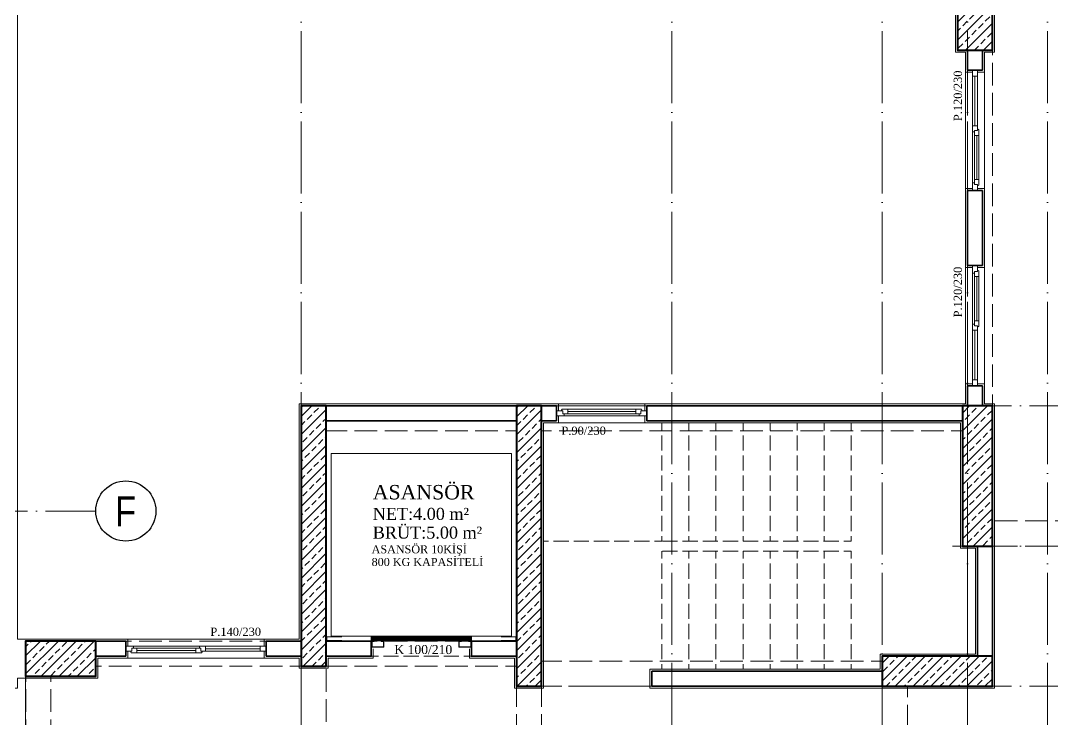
# Model space of a CAD drawing. Header units: millimetres. Extents: x 11587 to 81192, y -36083 to -25300.
# Drawn here: x 40266 to 41296, y -34493 to -33796 of the extents above; entities that cross this region are included whole.
import ezdxf

# ---------------------------------------------------------------- set-up
doc = ezdxf.new("R2010")
doc.units = ezdxf.units.MM
doc.linetypes.add('AKS', pattern=[30, 24, -3, 0, -3])
doc.linetypes.add('IZDUSUM1', pattern=[20, 7.5, -5, 7.5, 0])
for name, color, linetype, lineweight in [('rtm-aks balon', 20, 'Continuous', 25), ('rtm-aks balon yazı', 7, 'Continuous', 20), ('rtm-aks yeni', 7, 'AKS', 20), ('rtm-cam', 141, 'Continuous', 9), ('rtm-duv tugla', 22, 'Continuous', 35), ('rtm-izdusum-üst ince', 8, 'IZDUSUM1', 5), ('rtm-merdiven izdusum', 254, 'IZDUSUM1', 15), ('rtm-mhl-yazı-adı', 150, 'Continuous', 30), ('rtm-mhl-yazı-m2', 7, 'Continuous', 20), ('rtm-mhl-yazı-malzeme', 253, 'Continuous', 13), ('rtm-pen-ahsap', 35, 'Continuous', 13), ('rtm-plan katmanı-05', 205, 'Continuous', 20), ('rtm-plan katmanı-07', 135, 'Continuous', 9), ('rtm-sıva', 252, 'Continuous', 15), ('rtm-tarama-betonarme', 51, 'Continuous', 15), ('rtm-tas_betonarme', 50, 'Continuous', 40)]:
    doc.layers.add(name, color=color, linetype=linetype, lineweight=lineweight)
doc.styles.add('AKSYAZI', font='ARIALN.TTF')
doc.styles.add('ARIAL', font='times.ttf')
doc.styles.add('VAZ-OLCU', font='times.ttf', dxfattribs={"height": 60})
pattern_1 = [(45, (17981.351, 20249.116), (-8.980256, 8.980256), []), (45, (17990.331, 20249.116), (-8.980256, 8.980256), [6.35, -3.175])]
pattern_2 = [(45, (17971.351, 20249.116), (-8.980256, 8.980256), []), (45, (17980.331, 20249.116), (-8.980256, 8.980256), [6.35, -3.175])]

# ---------------------------------------------------------------- blocks, each defined once
blk = doc.blocks.new('KİRİŞA')
at = {"layer": 'rtm-izdusum-üst ince', "ltscale": 1.5}
for points in [[(22629.4, -54429.2), (22629.4, -54074.2)], [(22654.4, -54429.2), (22654.4, -54074.2)], [(22659.4, -54429.2), (23079.4, -54429.2)], [(23104.4, -54429.2), (23294.4, -54429.2)], [(22659.4, -54454.2), (23079.4, -54454.2)], [(23104.4, -54454.2), (23294.4, -54454.2)], [(22224.4, -54544.2), (22629.4, -54544.2)], [(22224.4, -54569.2), (22629.4, -54569.2)], [(22629.4, -54679.2), (22629.4, -54569.2)], [(22654.4, -54679.2), (22654.4, -54569.2)], [(23104.4, -54664.2), (23294.4, -54664.2)], [(23319.4, -54664.2), (23524.4, -54664.2)], [(22739.4, -54684.2), (23079.4, -54684.2)], [(23104.4, -54689.2), (23294.4, -54689.2)], [(23294.4, -54974.2), (23294.4, -54689.2)], [(23319.4, -54689.2), (23524.4, -54689.2)], [(23319.4, -54974.2), (23319.4, -54689.2)], [(23569.4, -54934.2), (23569.4, -54699.2)], [(23594.4, -54934.2), (23594.4, -54699.2)], [(22714.4, -54829.2), (22714.4, -54709.2)], [(22739.4, -54709.2), (23079.4, -54709.2)], [(22739.4, -54829.2), (22739.4, -54709.2)], [(23079.4, -54989.2), (23079.4, -54709.2)], [(23104.4, -54989.2), (23104.4, -54709.2)]]:
    blk.add_lwpolyline(points, dxfattribs=at)

msp = doc.modelspace()

# ---------------------------------------------------------------- hatches: boundary and pattern name
at = {"layer": 'rtm-tarama-betonarme'}
h = msp.add_hatch(dxfattribs=at)
h.set_pattern_fill('ANSI33', color=256, scale=2, style=0)
h.set_pattern_definition(pattern_1)
h.paths.add_polyline_path([(41236.19, -33825.13), (41236.19, -33745.13), (41201.19, -33745.13), (41201.19, -33825.13)])
h = msp.add_hatch(dxfattribs=at)
h.set_pattern_fill('ANSI33', color=256, scale=2, style=0)
h.set_pattern_definition(pattern_2)
h.paths.add_polyline_path([(40571.19, -34440.13), (40571.19, -34180.13), (40546.19, -34180.13), (40546.19, -34440.13)])
h = msp.add_hatch(dxfattribs=at)
h.set_pattern_fill('ANSI33', color=256, scale=2, style=0)
h.set_pattern_definition(pattern_2)
h.paths.add_polyline_path([(40786.19, -34460.13), (40786.19, -34180.13), (40761.19, -34180.13), (40761.19, -34460.13)])
h = msp.add_hatch(dxfattribs=at)
h.set_pattern_fill('ANSI33', color=256, scale=2, style=0)
h.set_pattern_definition(pattern_1)
h.paths.add_polyline_path([(41236.19, -34180.13), (41206.19, -34180.13), (41206.19, -34320.13), (41236.19, -34320.13)])
h = msp.add_hatch(dxfattribs=at)
h.set_pattern_fill('ANSI33', color=256, scale=2, style=0)
h.set_pattern_definition(pattern_2)
h.paths.add_polyline_path([(40341.19, -34450.13), (40341.19, -34415.13), (40271.19, -34415.13), (40271.19, -34450.13)])
h = msp.add_hatch(dxfattribs=at)
h.set_pattern_fill('ANSI33', color=256, scale=2, style=0)
h.set_pattern_definition(pattern_2)
h.paths.add_polyline_path([(41236.19, -34460.13), (41236.19, -34430.13), (41126.19, -34430.13), (41126.19, -34460.13)])

# ---------------------------------------------------------------- linework, layer by layer
at = {"layer": 'rtm-aks balon'}
msp.add_circle((40371.19, -34285.13), 30, dxfattribs=at)
at = {"layer": 'rtm-aks yeni', "ltscale": 3}
for p, q in [((40546.19, -35680.13), (40546.19, -31980.13)), ((40916.19, -35680.13), (40916.19, -31980.13)), ((41126.19, -35680.13), (41126.19, -31980.13)), ((41211.19, -35680.13), (41211.19, -31980.13)), ((41291.19, -35680.13), (41291.19, -31980.13)), ((42336.19, -34180.13), (40546.19, -34180.13)), ((35966.19, -34285.13), (40341.19, -34285.13)), ((42336.19, -34320.13), (41196.19, -34320.13)), ((40271.19, -35680.13), (40271.19, -34415.13)), ((42336.19, -34460.13), (40761.19, -34460.13))]:
    msp.add_line(p, q, dxfattribs=at)
at = {"layer": 'rtm-cam'}
for p, q in [((41218.69, -33900.63), (41218.69, -33851.13)), ((41220.44, -33954.13), (41220.44, -33910.13)), ((41220.44, -34051.13), (41220.44, -34095.13)), ((41218.69, -34104.63), (41218.69, -34154.13)), ((40880.19, -34185.88), (40812.19, -34185.88)), ((40382.19, -34424.38), (40441.19, -34424.38)), ((40450.69, -34422.63), (40505.19, -34422.63))]:
    msp.add_line(p, q, dxfattribs=at)
at = {"layer": 'rtm-duv tugla'}
for points in [[(41211.19, -33825.13), (41211.19, -33845.13)], [(41226.19, -33825.13), (41226.19, -33845.13)], [(41226.19, -33845.13), (41211.19, -33845.13)], [(41226.19, -33965.13), (41211.19, -33965.13)], [(41211.19, -33965.13), (41211.19, -34040.13)], [(41226.19, -33965.13), (41226.19, -34040.13)], [(41226.19, -34040.13), (41211.19, -34040.13)], [(41226.19, -34160.13), (41211.19, -34160.13)], [(41211.19, -34160.13), (41211.19, -34180.13)], [(41226.19, -34160.13), (41226.19, -34180.13)], [(40761.19, -34180.13), (40571.19, -34180.13)], [(40801.19, -34180.13), (40786.19, -34180.13)], [(40801.19, -34180.13), (40801.19, -34195.13)], [(41206.19, -34180.13), (40891.19, -34180.13)], [(40891.19, -34180.13), (40891.19, -34195.13)], [(40761.19, -34195.13), (40571.19, -34195.13)], [(40801.19, -34195.13), (40786.19, -34195.13)], [(41206.19, -34195.13), (40891.19, -34195.13)], [(41221.19, -34320.13), (41221.19, -34430.13)], [(41236.19, -34320.13), (41236.19, -34430.13)], [(40341.19, -34415.13), (40371.19, -34415.13)], [(40371.19, -34430.13), (40371.19, -34415.13)], [(40511.19, -34430.13), (40511.19, -34415.13)], [(40511.19, -34415.13), (40546.19, -34415.13)], [(40571.19, -34430.13), (40616.19, -34430.13), (40616.19, -34415.13), (40571.19, -34415.13)], [(40761.19, -34430.13), (40716.19, -34430.13), (40716.19, -34415.13), (40761.19, -34415.13)], [(40341.19, -34430.13), (40371.19, -34430.13)], [(40511.19, -34430.13), (40546.19, -34430.13)], [(41126.19, -34445.13), (40896.19, -34445.13), (40896.19, -34460.13), (41126.19, -34460.13)]]:
    msp.add_lwpolyline(points, dxfattribs=at)
at = {"layer": 'rtm-izdusum-üst ince'}
msp.add_lwpolyline([(40716.19, -34430.13), (40616.19, -34430.13)], dxfattribs=at)
at = {"layer": 'rtm-merdiven izdusum'}
for points in [[(40906.19, -34197.13), (40906.19, -34315.13)], [(40933.19, -34197.13), (40933.19, -34315.13)], [(40960.19, -34197.13), (40960.19, -34315.13)], [(40987.19, -34197.13), (40987.19, -34315.13)], [(41014.19, -34197.13), (41014.19, -34315.13)], [(41041.19, -34197.13), (41041.19, -34315.13)], [(41068.19, -34197.13), (41068.19, -34315.13)], [(41095.19, -34197.13), (41095.19, -34315.13)], [(40906.19, -34315.13), (40788.19, -34315.13)], [(41095.19, -34315.13), (40906.19, -34315.13)], [(40906.19, -34325.13), (40906.19, -34443.13)], [(41095.19, -34325.13), (40906.19, -34325.13)], [(40933.19, -34325.13), (40933.19, -34443.13)], [(40960.19, -34325.13), (40960.19, -34443.13)], [(40987.19, -34325.13), (40987.19, -34443.13)], [(41014.19, -34325.13), (41014.19, -34443.13)], [(41041.19, -34325.13), (41041.19, -34443.13)], [(41068.19, -34325.13), (41068.19, -34443.13)], [(41095.19, -34325.13), (41095.19, -34443.13)]]:
    msp.add_lwpolyline(points, dxfattribs=at)
at = {"layer": 'rtm-pen-ahsap'}
for p, q in [((41216.19, -33899.13), (41216.19, -33845.13)), ((41221.19, -33845.13), (41221.19, -33851.13)), ((41216.19, -33851.13), (41221.19, -33851.13)), ((41221.19, -33856.13), (41221.19, -33850.5)), ((41221.19, -33856.13), (41221.19, -33900.63)), ((41216.19, -33899.13), (41216.19, -33906.63)), ((41216.19, -33900.63), (41221.19, -33900.63)), ((41218.19, -33906.63), (41216.19, -33906.63)), ((41218.19, -33905.13), (41218.19, -33910.13)), ((41218.19, -33905.13), (41221.19, -33905.13)), ((41221.19, -33905.13), (41221.19, -33900.63)), ((41222.69, -33904.5), (41222.69, -33910.13)), ((41218.19, -33910.13), (41218.19, -33954.13)), ((41218.19, -33910.13), (41222.69, -33910.13)), ((41222.69, -33910.13), (41222.69, -33954.13)), ((41216.19, -33957.63), (41218.19, -33957.63)), ((41216.19, -33957.63), (41216.19, -33965.13)), ((41218.19, -33959.13), (41218.19, -33954.13)), ((41218.19, -33954.13), (41222.69, -33954.13)), ((41218.19, -33959.13), (41221.19, -33959.13)), ((41221.19, -33965.13), (41221.19, -33959.13)), ((41222.69, -33959.77), (41222.69, -33954.13)), ((41216.19, -34047.63), (41216.19, -34040.13)), ((41221.19, -34040.13), (41221.19, -34046.13)), ((41216.19, -34047.63), (41218.19, -34047.63)), ((41218.19, -34046.13), (41218.19, -34051.13)), ((41218.19, -34046.13), (41221.19, -34046.13)), ((41218.19, -34095.13), (41218.19, -34051.13)), ((41218.19, -34051.13), (41222.69, -34051.13)), ((41222.69, -34045.5), (41222.69, -34051.13)), ((41222.69, -34095.13), (41222.69, -34051.13)), ((41216.19, -34106.13), (41216.19, -34098.63)), ((41218.19, -34098.63), (41216.19, -34098.63)), ((41216.19, -34104.63), (41221.19, -34104.63)), ((41218.19, -34100.13), (41218.19, -34095.13)), ((41218.19, -34095.13), (41222.69, -34095.13)), ((41218.19, -34100.13), (41221.19, -34100.13)), ((41221.19, -34100.13), (41221.19, -34104.63)), ((41221.19, -34149.13), (41221.19, -34104.63)), ((41222.69, -34100.77), (41222.69, -34095.13)), ((41216.19, -34106.13), (41216.19, -34160.13)), ((41216.19, -34154.13), (41221.19, -34154.13)), ((41221.19, -34149.13), (41221.19, -34154.77)), ((41221.19, -34160.13), (41221.19, -34154.13)), ((40801.19, -34185.13), (40807.19, -34185.13)), ((40806.56, -34183.63), (40812.19, -34183.63)), ((40807.19, -34188.13), (40807.19, -34185.13)), ((40812.19, -34183.63), (40880.19, -34183.63)), ((40812.19, -34188.13), (40812.19, -34183.63)), ((40885.83, -34183.63), (40880.19, -34183.63)), ((40880.19, -34188.13), (40880.19, -34183.63)), ((40891.19, -34185.13), (40885.19, -34185.13)), ((40885.19, -34188.13), (40885.19, -34185.13)), ((40808.69, -34190.13), (40801.19, -34190.13)), ((40807.19, -34188.13), (40812.19, -34188.13)), ((40808.69, -34190.13), (40808.69, -34188.13)), ((40812.19, -34188.13), (40880.19, -34188.13)), ((40885.19, -34188.13), (40880.19, -34188.13)), ((40883.69, -34190.13), (40883.69, -34188.13)), ((40883.69, -34190.13), (40891.19, -34190.13)), ((40378.69, -34420.13), (40371.19, -34420.13)), ((40377.19, -34422.13), (40382.19, -34422.13)), ((40377.19, -34422.13), (40377.19, -34425.13)), ((40378.69, -34420.13), (40378.69, -34422.13)), ((40441.19, -34422.13), (40382.19, -34422.13)), ((40382.19, -34422.13), (40382.19, -34426.63)), ((40446.19, -34422.13), (40441.19, -34422.13)), ((40441.19, -34422.13), (40441.19, -34426.63)), ((40452.19, -34420.13), (40444.69, -34420.13)), ((40444.69, -34422.13), (40444.69, -34420.13)), ((40446.19, -34422.13), (40446.19, -34425.13)), ((40450.69, -34420.13), (40450.69, -34425.13)), ((40452.19, -34420.13), (40511.19, -34420.13)), ((40505.19, -34420.13), (40505.19, -34425.13)), ((40371.19, -34425.13), (40377.19, -34425.13)), ((40376.56, -34426.63), (40382.19, -34426.63)), ((40441.19, -34426.63), (40382.19, -34426.63)), ((40446.83, -34426.63), (40441.19, -34426.63)), ((40446.19, -34425.13), (40450.69, -34425.13)), ((40500.19, -34425.13), (40450.69, -34425.13)), ((40500.19, -34425.13), (40505.83, -34425.13)), ((40511.19, -34425.13), (40505.19, -34425.13))]:
    msp.add_line(p, q, dxfattribs=at)
for points in [[(41222.69, -33904.5), (41221.19, -33903.63)], [(41222.69, -33959.77), (41221.19, -33960.64)], [(41222.69, -34045.5), (41221.19, -34044.63)], [(41222.69, -34100.77), (41221.19, -34101.64)], [(40806.56, -34183.63), (40805.69, -34185.13)], [(40885.83, -34183.63), (40886.69, -34185.13)], [(40376.56, -34426.63), (40375.69, -34425.13)], [(40446.83, -34426.63), (40447.69, -34425.13)]]:
    msp.add_lwpolyline(points, dxfattribs=at)
at = {"layer": 'rtm-plan katmanı-05'}
for p, q in [((40571.19, -34415.13), (40571.19, -34410.13)), ((40571.69, -34410.63), (40586.69, -34410.63)), ((40571.69, -34414.63), (40571.69, -34410.63)), ((40586.69, -34410.73), (40571.79, -34410.73)), ((40571.79, -34410.73), (40571.79, -34414.53)), ((40586.69, -34410.63), (40586.69, -34410.73)), ((40616.19, -34410.63), (40665.69, -34410.63)), ((40616.19, -34414.63), (40616.19, -34410.63)), ((40665.69, -34410.63), (40665.69, -34414.63)), ((40666.69, -34410.63), (40666.69, -34414.63)), ((40716.19, -34410.63), (40666.69, -34410.63)), ((40716.19, -34414.63), (40716.19, -34410.63)), ((40745.69, -34410.63), (40745.69, -34410.73)), ((40760.69, -34410.63), (40745.69, -34410.63)), ((40745.69, -34410.73), (40760.59, -34410.73)), ((40760.59, -34410.73), (40760.59, -34414.53)), ((40760.69, -34414.63), (40760.69, -34410.63)), ((40761.19, -34415.13), (40761.19, -34410.13)), ((40586.69, -34414.63), (40571.69, -34414.63)), ((40571.79, -34414.53), (40586.69, -34414.53)), ((40586.69, -34414.53), (40586.69, -34414.63)), ((40665.69, -34414.63), (40616.19, -34414.63)), ((40616.69, -34421.13), (40616.69, -34415.13)), ((40616.69, -34415.13), (40619.19, -34415.13)), ((40628.69, -34421.13), (40616.69, -34421.13)), ((40616.99, -34415.43), (40616.99, -34420.83)), ((40619.19, -34415.43), (40616.99, -34415.43)), ((40616.99, -34420.83), (40628.39, -34420.83)), ((40619.19, -34415.13), (40619.19, -34415.43)), ((40626.19, -34415.13), (40628.69, -34415.13)), ((40626.19, -34415.43), (40626.19, -34415.13)), ((40628.39, -34415.43), (40626.19, -34415.43)), ((40628.39, -34420.83), (40628.39, -34415.43)), ((40628.69, -34415.13), (40628.69, -34421.13)), ((40666.69, -34414.63), (40716.19, -34414.63)), ((40706.19, -34415.13), (40703.69, -34415.13)), ((40703.69, -34415.13), (40703.69, -34421.13)), ((40703.69, -34421.13), (40715.69, -34421.13)), ((40703.99, -34415.43), (40706.19, -34415.43)), ((40703.99, -34420.83), (40703.99, -34415.43)), ((40715.39, -34420.83), (40703.99, -34420.83)), ((40706.19, -34415.43), (40706.19, -34415.13)), ((40713.19, -34415.13), (40713.19, -34415.43)), ((40715.69, -34415.13), (40713.19, -34415.13)), ((40713.19, -34415.43), (40715.39, -34415.43)), ((40715.39, -34415.43), (40715.39, -34420.83)), ((40715.69, -34421.13), (40715.69, -34415.13)), ((40745.69, -34414.53), (40745.69, -34414.63)), ((40760.59, -34414.53), (40745.69, -34414.53)), ((40745.69, -34414.63), (40760.69, -34414.63))]:
    msp.add_line(p, q, dxfattribs=at)
at = {"layer": 'rtm-plan katmanı-05', "ltscale": 0.6}
for points in [[(41209.19, -33847.13), (41209.19, -33963.13)], [(41228.19, -33847.13), (41228.19, -33963.13)], [(41209.19, -34158.13), (41209.19, -34042.13)], [(41228.19, -34158.13), (41228.19, -34042.13)], [(40803.19, -34178.13), (40889.19, -34178.13)], [(40803.19, -34197.13), (40889.19, -34197.13)], [(40509.19, -34413.13), (40373.19, -34413.13)], [(40509.19, -34432.13), (40373.19, -34432.13)]]:
    msp.add_lwpolyline(points, dxfattribs=at)
at = {"layer": 'rtm-plan katmanı-05'}
msp.add_lwpolyline([(40576.19, -34227.63), (40576.19, -34410.13), (40756.19, -34410.13), (40756.19, -34227.63)], close=True, dxfattribs=at)
at = {"layer": 'rtm-plan katmanı-07'}
for p, q in [((40665.69, -34411.63), (40616.19, -34411.63)), ((40665.69, -34412.63), (40616.19, -34412.63)), ((40665.69, -34413.63), (40616.19, -34413.63)), ((40666.69, -34411.63), (40716.2, -34411.63)), ((40666.69, -34412.63), (40716.2, -34412.63)), ((40666.69, -34413.63), (40716.2, -34413.63))]:
    msp.add_line(p, q, dxfattribs=at)
for points in [[(41216.19, -33906.63), (41216.19, -33957.63)], [(41216.19, -34098.63), (41216.19, -34047.63)], [(40808.69, -34190.13), (40883.69, -34190.13)], [(40444.69, -34420.13), (40378.69, -34420.13)]]:
    msp.add_lwpolyline(points, dxfattribs=at)
at = {"layer": 'rtm-sıva'}
for points in [[(41221.19, -33847.13), (41228.19, -33847.13), (41228.19, -33827.13), (41238.19, -33827.13), (41238.19, -33743.13), (41228.19, -33743.13), (41228.19, -33080.13)], [(40551.19, -33703.13), (40544.19, -33703.13), (40544.19, -33782.13), (41199.19, -33782.13), (41199.19, -33827.13), (41209.19, -33827.13), (41209.19, -33847.13)], [(40373.19, -34420.13), (40373.19, -34413.13), (40263.19, -34413.13), (40263.19, -33778.13), (40179.19, -33778.13), (40179.19, -33785.13)], [(41216.19, -33847.13), (41209.19, -33847.13)], [(41209.19, -33963.13), (41209.19, -34042.13), (41216.19, -34042.13)], [(41216.19, -33963.13), (41209.19, -33963.13)], [(41221.19, -34042.13), (41228.19, -34042.13), (41228.19, -33963.13), (41221.19, -33963.13)], [(41216.19, -34158.13), (41209.19, -34158.13), (41209.19, -34178.13), (40889.19, -34178.13), (40889.19, -34185.13)], [(40889.19, -34190.13), (40889.19, -34197.13), (41204.19, -34197.13), (41204.19, -34322.13), (41219.19, -34322.13), (41219.19, -34428.13), (41124.19, -34428.13), (41124.19, -34443.13), (40894.19, -34443.13), (40894.19, -34462.13), (41238.19, -34462.13), (41238.19, -34178.13), (41228.19, -34178.13), (41228.19, -34158.13), (41221.19, -34158.13)], [(40803.19, -34185.13), (40803.19, -34178.13), (40544.19, -34178.13), (40544.19, -34413.13), (40509.19, -34413.13), (40509.19, -34420.13)], [(40714.19, -34422.63), (40714.19, -34432.13), (40759.19, -34432.13), (40759.19, -34462.13), (40788.19, -34462.13), (40788.19, -34197.13), (40803.19, -34197.13), (40803.19, -34190.13)], [(40509.19, -34425.13), (40509.19, -34432.13), (40544.19, -34432.13), (40544.19, -34442.13), (40573.19, -34442.13), (40573.19, -34432.13), (40618.19, -34432.13), (40618.19, -34422.63)], [(39551.19, -34462.13), (40263.19, -34462.13), (40263.19, -34452.13), (40343.19, -34452.13), (40343.19, -34432.13), (40373.19, -34432.13), (40373.19, -34425.13)]]:
    msp.add_lwpolyline(points, dxfattribs=at)
at = {"layer": 'rtm-tas_betonarme'}
for points in [[(41236.19, -33745.13), (41201.19, -33745.13), (41201.19, -33825.13), (41236.19, -33825.13)], [(40571.19, -34180.13), (40546.19, -34180.13), (40546.19, -34440.13), (40571.19, -34440.13)], [(40786.19, -34180.13), (40761.19, -34180.13), (40761.19, -34460.13), (40786.19, -34460.13)], [(41236.19, -34180.13), (41206.19, -34180.13), (41206.19, -34320.13), (41236.19, -34320.13)], [(40341.19, -34415.13), (40271.19, -34415.13), (40271.19, -34450.13), (40341.19, -34450.13)], [(41236.19, -34430.13), (41126.19, -34430.13), (41126.19, -34460.13), (41236.19, -34460.13)]]:
    msp.add_lwpolyline(points, close=True, dxfattribs=at)

# ---------------------------------------------------------------- block references
at = {"layer": 'rtm-izdusum-üst ince', "xscale": -1}
msp.add_blockref('KİRİŞA', (63865.62, 20249.12), dxfattribs=at)

# ---------------------------------------------------------------- texts
at = {"layer": 'rtm-aks balon yazı', "insert": (40360.4, -34300.55), "char_height": 30, "width": 27.7214, "attachment_point": 7, "style": 'AKSYAZI'}
msp.add_mtext('F', dxfattribs=at)
at = {"layer": 'rtm-mhl-yazı-adı', "style": 'ARIAL'}
msp.add_text('ASANSÖR ', height=14.4, dxfattribs=at).set_placement((40617.64, -34273.55))
at = {"layer": 'rtm-mhl-yazı-m2', "style": 'ARIAL'}
for s, height, p in [('NET:4.00 m² ', 12, (40617.64, -34294)), ('BRÜT:5.00 m² ', 12, (40617.64, -34312.7)), ('ASANSÖR 10KİŞİ', 8, (40616.51, -34327.33)), ('800 KG KAPASİTELİ ', 8, (40616.51, -34340.01))]:
    msp.add_text(s, height=height, dxfattribs=at).set_placement(p)
at = {"layer": 'rtm-mhl-yazı-malzeme', "style": 'VAZ-OLCU'}
for s, height, rotation, p in [('P.120/230', 8.192, 90.0398, (41205.71, -33895.97)), ('P.120/230', 8.192, 90.0398, (41205.71, -34091.79)), ('P.90/230', 8.192, 0.0398, (40805.95, -34209.08)), ('P.140/230', 8.192, 359.9602, (40455.6, -34409.76)), ('K 100/210', 9, 359.9602, (40639.18, -34427.89))]:
    msp.add_text(s, height=height, rotation=rotation, dxfattribs=at).set_placement(p)

doc.saveas('drawing.dxf')
